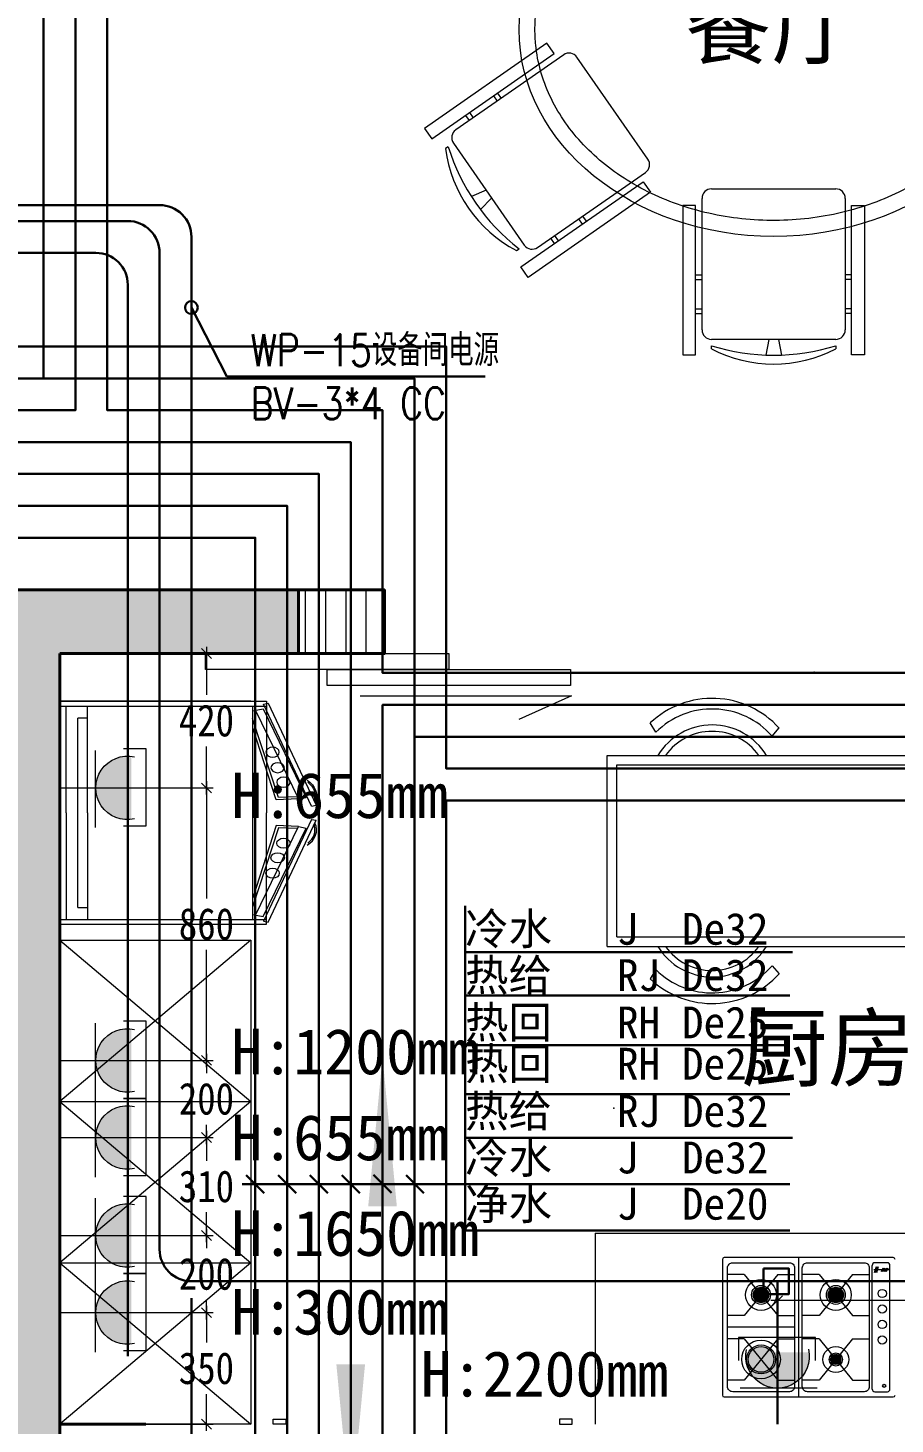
# Model space of a CAD drawing. Header units: millimetres. Extents: x -64529 to 3079702, y -28926 to 77119.
# Drawn here: x -22600 to -19876, y 4232 to 8616 of the extents above; entities that cross this region are included whole.
import ezdxf

# ---------------------------------------------------------------- set-up
doc = ezdxf.new("R2010")
doc.units = ezdxf.units.MM
doc.header["$LTSCALE"] = 10
doc.layers.get('0').update_dxf_attribs({"color": 255})
doc.layers.get('Defpoints').update_dxf_attribs({"color": 255})
for name, color, linetype, lineweight in [('1强弱电插座尺寸', 5, 'Continuous', 0), ('1强电插座布线图', 1, 'Continuous', 30), ('1强电插座布置图', 1, 'Continuous', 30), ('1浅浅', 251, 'Continuous', 20), ('1给水平面布置图', 4, 'Continuous', 13), ('标注', 250, 'Continuous', 0)]:
    doc.layers.add(name, color=color, linetype=linetype, lineweight=lineweight)
doc.styles.add('_THVAC_DIM', font='SIMPLEX', dxfattribs={"width": 0.8, "height": 3.5, "bigfont": 'HZTXT'})
doc.styles.get("Standard").update_dxf_attribs({"font": ''})
doc.styles.add('夏建东', font='', dxfattribs={"width": 0.85})
doc.styles.add('宋体', font='', dxfattribs={"height": 2.5})
doc.styles.get('Standard').set_extended_font_data('SimSun')
doc.styles.get('夏建东').set_extended_font_data('SimSun')
doc.styles.get('宋体').set_extended_font_data('SimSun')
doc.dimstyles.new('g', dxfattribs={"dimtxt": 100, "dimasz": 31, "dimexe": 21, "dimexo": 30, "dimgap": 31, "dimtad": 1, "dimtih": 1, "dimtoh": 1, "dimdec": 0, "dimrnd": 10, "dimdsep": 46, "dimtxsty": '夏建东', "dimblk": 'OBLIQUE', "dimcen": 2.5, "dimdle": 21, "dimclrd": 5, "dimclre": 5, "dimclrt": 5, "dimadec": 0, "dimazin": 0, "dimtfac": 1, "dimtdec": 0, "dimtmove": 2, "dimatfit": 3, "dimldrblk": 'DOT', "dimfxl": 300, "dimlwd": -1, "dimlwe": -1, "dimarcsym": 1})

# ---------------------------------------------------------------- blocks, each defined once
blk = doc.blocks.new('20180505.12473001')
at = {"layer": '标注', "linetype": 'ByBlock'}
h = blk.add_hatch(color=1, dxfattribs=at)
edge = h.paths.add_edge_path()
edge.add_ellipse((212.8, 124.7), major_axis=(0, 99.8), ratio=1, start_angle=-6.9343, end_angle=186.9801, ccw=False)
edge.add_line((224.9, 223.7), (224.9, 25.6))
at = {"layer": '标注', "color": 1}
for p, q in [((112.7, 0, 0), (112.7, 242, 0)), ((0, 124.7, 0), (132.1, 124.7, 0))]:
    blk.add_line(p, q, dxfattribs=at)
at = {"layer": '标注', "color": 1, "elevation": 0}
blk.add_lwpolyline([(200, 5.4), (271.6, 5.4), (271.6, 247.6), (200, 247.6)], dxfattribs=at)
at = {"layer": '标注', "color": 1, "extrusion": (0, 0, -1)}
blk.add_ellipse((212.8, 124.7, 0), major_axis=(0, 99.8), ratio=1, start_param=2.918756, end_param=6.505223, dxfattribs=at)
blk = doc.blocks.new('_Oblique')
at = {"color": 0, "linetype": 'ByBlock', "lineweight": -2}
blk.add_line((-0.5, -0.5), (0.5, 0.5), dxfattribs=at)
blk = doc.blocks.new('*D681')
at = {"layer": '1强弱电插座尺寸', "color": 5, "transparency": 16777216}
for p, q in [((-22039.2, 6672.5), (-22039.2, 6521.5)), ((-22470, 6651.5), (-22018.2, 6651.5)), ((-22039.2, 6208.4), (-22039.2, 6359.5)), ((-22470, 6229.4), (-22018.2, 6229.4))]:
    blk.add_line(p, q, dxfattribs=at)
at = {"layer": 'Defpoints', "color": 0, "lineweight": 30, "transparency": 16777216}
for p in [(-22500, 6651.5), (-22500, 6229.4), (-22039.2, 6229.4)]:
    blk.add_point(p, dxfattribs=at)
at = {"layer": '1强弱电插座尺寸', "color": 5, "transparency": 16777216, "xscale": 31, "yscale": 31, "zscale": 31}
for p, rotation in [((-22039.2, 6651.5), 90), ((-22039.2, 6229.4), 270)]:
    blk.add_blockref('_Oblique', p, dxfattribs=dict(at, rotation=rotation))
at = {"layer": '1强弱电插座尺寸', "color": 5, "transparency": 16777216, "insert": (-22039.2, 6440.5), "char_height": 100, "attachment_point": 5, "style": '夏建东'}
blk.add_mtext('420', dxfattribs=at)
blk = doc.blocks.new('_Dot')
at = {"color": 0, "linetype": 'ByBlock', "lineweight": -2}
blk.add_line((-0.5, 0), (-1, 0), dxfattribs=at)
at = {"color": 0, "linetype": 'ByBlock', "const_width": 0.5}
blk.add_lwpolyline([(-0.25, 0, 1), (0.25, 0, 1)], format="xyb", close=True, dxfattribs=at)
blk = doc.blocks.new('*D703')
at = {"layer": '1强弱电插座尺寸', "color": 5, "transparency": 16777216}
for p, q in [((-19074, 4619.2), (-20266, 4619.2)), ((-20245, 4261.5), (-20245, 4640.2)), ((-19095, 4261.5), (-19095, 4640.2))]:
    blk.add_line(p, q, dxfattribs=at)
at = {"layer": 'Defpoints', "color": 0, "lineweight": 30, "transparency": 16777216}
for p in [(-20245, 4619.2), (-20245, 4231.5), (-19095, 4231.5)]:
    blk.add_point(p, dxfattribs=at)
at = {"layer": '1强弱电插座尺寸', "color": 5, "transparency": 16777216, "xscale": 31, "yscale": 31, "zscale": 31, "rotation": 180}
blk.add_blockref('_Oblique', (-20245, 4619.2), dxfattribs=at)
at = {"layer": '1强弱电插座尺寸', "color": 5, "transparency": 16777216, "xscale": 31, "yscale": 31, "zscale": 31}
blk.add_blockref('_Oblique', (-19095, 4619.2), dxfattribs=at)
at = {"layer": '1强弱电插座尺寸', "color": 5, "transparency": 16777216, "insert": (-19670, 4700.2), "char_height": 100, "attachment_point": 5, "style": '夏建东'}
blk.add_mtext('1150', dxfattribs=at)
blk = doc.blocks.new('*D704')
at = {"layer": '1强弱电插座尺寸', "color": 5, "transparency": 16777216}
for p, q in [((-22470, 6229.4), (-22018.2, 6229.4)), ((-22039.2, 6250.4), (-22039.2, 5882.6)), ((-22039.2, 5352.8), (-22039.2, 5720.6)), ((-22470, 5373.8), (-22018.2, 5373.8))]:
    blk.add_line(p, q, dxfattribs=at)
at = {"layer": 'Defpoints', "color": 0, "lineweight": 30, "transparency": 16777216}
for p in [(-22500, 6229.4), (-22500, 5373.8), (-22039.2, 5373.8)]:
    blk.add_point(p, dxfattribs=at)
at = {"layer": '1强弱电插座尺寸', "color": 5, "transparency": 16777216, "xscale": 31, "yscale": 31, "zscale": 31}
for p, rotation in [((-22039.2, 6229.4), 90), ((-22039.2, 5373.8), 270)]:
    blk.add_blockref('_Oblique', p, dxfattribs=dict(at, rotation=rotation))
at = {"layer": '1强弱电插座尺寸', "color": 5, "transparency": 16777216, "insert": (-22039.2, 5801.6), "char_height": 100, "attachment_point": 5, "style": '夏建东'}
blk.add_mtext('860', dxfattribs=at)
blk = doc.blocks.new('*D705')
at = {"layer": '1强弱电插座尺寸', "color": 5, "transparency": 16777216}
for p, q in [((-22039.2, 5394.8), (-22039.2, 5333.7)), ((-22470, 5373.8), (-22018.2, 5373.8)), ((-22470, 5131.5), (-22018.2, 5131.5)), ((-22039.2, 5110.5), (-22039.2, 5171.7))]:
    blk.add_line(p, q, dxfattribs=at)
at = {"layer": 'Defpoints', "color": 0, "lineweight": 30, "transparency": 16777216}
for p in [(-22500, 5373.8), (-22500, 5131.5), (-22039.2, 5131.5)]:
    blk.add_point(p, dxfattribs=at)
at = {"layer": '1强弱电插座尺寸', "color": 5, "transparency": 16777216, "xscale": 31, "yscale": 31, "zscale": 31}
for p, rotation in [((-22039.2, 5373.8), 90), ((-22039.2, 5131.5), 270)]:
    blk.add_blockref('_Oblique', p, dxfattribs=dict(at, rotation=rotation))
at = {"layer": '1强弱电插座尺寸', "color": 5, "transparency": 16777216, "insert": (-22039.2, 5252.7), "char_height": 100, "attachment_point": 5, "style": '夏建东'}
blk.add_mtext('200', dxfattribs=at)
blk = doc.blocks.new('*D706')
at = {"layer": '1强弱电插座尺寸', "color": 5, "transparency": 16777216}
for p, q in [((-22470, 5131.5), (-22018.2, 5131.5)), ((-22039.2, 5152.5), (-22039.2, 5058.7)), ((-22039.2, 4802.8), (-22039.2, 4896.7)), ((-22470, 4823.8), (-22018.2, 4823.8))]:
    blk.add_line(p, q, dxfattribs=at)
at = {"layer": 'Defpoints', "color": 0, "lineweight": 30, "transparency": 16777216}
for p in [(-22500, 5131.5), (-22500, 4823.8), (-22039.2, 4823.8)]:
    blk.add_point(p, dxfattribs=at)
at = {"layer": '1强弱电插座尺寸', "color": 5, "transparency": 16777216, "xscale": 31, "yscale": 31, "zscale": 31}
for p, rotation in [((-22039.2, 5131.5), 90), ((-22039.2, 4823.8), 270)]:
    blk.add_blockref('_Oblique', p, dxfattribs=dict(at, rotation=rotation))
at = {"layer": '1强弱电插座尺寸', "color": 5, "transparency": 16777216, "insert": (-22039.2, 4977.7), "char_height": 100, "attachment_point": 5, "style": '夏建东'}
blk.add_mtext('310', dxfattribs=at)
blk = doc.blocks.new('*D707')
at = {"layer": '1强弱电插座尺寸', "color": 5, "transparency": 16777216}
for p, q in [((-22470, 4823.8), (-22018.2, 4823.8)), ((-22039.2, 4844.8), (-22039.2, 4783.7)), ((-22039.2, 4560.5), (-22039.2, 4621.7)), ((-22470, 4581.5), (-22018.2, 4581.5))]:
    blk.add_line(p, q, dxfattribs=at)
at = {"layer": 'Defpoints', "color": 0, "lineweight": 30, "transparency": 16777216}
for p in [(-22500, 4823.8), (-22500, 4581.5), (-22039.2, 4581.5)]:
    blk.add_point(p, dxfattribs=at)
at = {"layer": '1强弱电插座尺寸', "color": 5, "transparency": 16777216, "xscale": 31, "yscale": 31, "zscale": 31}
for p, rotation in [((-22039.2, 4823.8), 90), ((-22039.2, 4581.5), 270)]:
    blk.add_blockref('_Oblique', p, dxfattribs=dict(at, rotation=rotation))
at = {"layer": '1强弱电插座尺寸', "color": 5, "transparency": 16777216, "insert": (-22039.2, 4702.7), "char_height": 100, "attachment_point": 5, "style": '夏建东'}
blk.add_mtext('200', dxfattribs=at)
blk = doc.blocks.new('*D708')
at = {"layer": '1强弱电插座尺寸', "color": 5, "transparency": 16777216}
for p, q in [((-22470, 4581.5), (-22018.2, 4581.5)), ((-22039.2, 4602.5), (-22039.2, 4487.5)), ((-22039.2, 4210.5), (-22039.2, 4325.5)), ((-22470, 4231.5), (-22018.2, 4231.5))]:
    blk.add_line(p, q, dxfattribs=at)
at = {"layer": 'Defpoints', "color": 0, "lineweight": 30, "transparency": 16777216}
for p in [(-22500, 4581.5), (-22500, 4231.5), (-22039.2, 4231.5)]:
    blk.add_point(p, dxfattribs=at)
at = {"layer": '1强弱电插座尺寸', "color": 5, "transparency": 16777216, "xscale": 31, "yscale": 31, "zscale": 31}
for p, rotation in [((-22039.2, 4581.5), 90), ((-22039.2, 4231.5), 270)]:
    blk.add_blockref('_Oblique', p, dxfattribs=dict(at, rotation=rotation))
at = {"layer": '1强弱电插座尺寸', "color": 5, "transparency": 16777216, "insert": (-22039.2, 4406.5), "char_height": 100, "attachment_point": 5, "style": '夏建东'}
blk.add_mtext('350', dxfattribs=at)

msp = doc.modelspace()

# ---------------------------------------------------------------- hatches: boundary and pattern name
at = {"layer": '1浅浅'}
h = msp.add_hatch(color=251, dxfattribs=at)
h.dxf.hatch_style = 1
h.paths.add_polyline_path([(-21750, 6651.5), (-21750, 6851.5), (-22700, 6851.5), (-22700, 6651.5)])
h.paths.add_polyline_path([(-22222.8, 6953.8), (-22222.8, 7225.2), (-22484.5, 7225.2), (-22484.5, 6953.8)], flags=9)
at = {"layer": '1浅浅', "lineweight": 0}
h = msp.add_hatch(dxfattribs=at)
h.set_pattern_fill('ANSI31', color=251, scale=20, angle=45, style=0)
h.set_pattern_definition([(90, (-278458.03, 34777.494), (-63.5, 0), [])])
h.paths.add_polyline_path([(-21750, 6651.5), (-21480, 6651.5), (-21480, 6851.5), (-21750, 6851.5)])
at = {"layer": '1浅浅'}
h = msp.add_hatch(color=251, dxfattribs=at)
h.dxf.hatch_style = 1
h.paths.add_polyline_path([(-22500, 6651.5), (-22700, 6651.5), (-22700, 4111.5), (-22500, 4111.5)])
h.paths.add_polyline_path([(-19040, 2631.5), (-19040, 2701.5), (-19290, 2701.5), (-19290, 2561.5), (-22500, 2561.5), (-22500, 4111.5), (-23500, 4111.5), (-23500, 3861.5), (-22750, 3861.5), (-22750, 2311.5), (-19040, 2311.5)])
h.paths.add_polyline_path([(-17510, 2631.5), (-17760, 2631.5), (-19040, 2631.5), (-19040, 2381.5), (-17510, 2381.5)])
h.paths.add_polyline_path([(-17510, 4631.5), (-17760, 4631.5), (-17760, 4231.5), (-19290, 4231.5), (-19290, 4081.5), (-19290, 3911.5), (-19040, 3911.5), (-19040, 3981.5), (-17510, 3981.5)])
at = {"layer": '1浅浅', "ltscale": 0.05}
h = msp.add_hatch(color=251, dxfattribs=at)
edge = h.paths.add_edge_path()
edge.add_arc((-20296.8, 4637.2), 24.3, 0, 360)
h = msp.add_hatch(color=251, dxfattribs=at)
edge = h.paths.add_edge_path()
edge.add_arc((-20061.9, 4637.2), 24.3, 0, 360)
h = msp.add_hatch(color=251, dxfattribs=at)
edge = h.paths.add_edge_path()
edge.add_arc((-20296.8, 4434.7), 40.5, 0, 360)
h = msp.add_hatch(color=251, dxfattribs=at)
edge = h.paths.add_edge_path()
edge.add_arc((-20061.9, 4434.4), 16.2, 0, 360)

# ---------------------------------------------------------------- linework, layer by layer
at = {"layer": '1强电插座布线图', "color": 2, "linetype": 'Continuous', "lineweight": 30}
for points in [[(-27048, 12511.5), (-27048, 12187.7, 0.414214), (-26948, 12087.7), (-25833.8, 12087.7, -0.414214), (-25733.8, 11987.7), (-25733.8, 8009.9, 0.414214), (-25633.8, 7909.9), (-22386.3, 7909.9, -0.414214), (-22286.3, 7809.9), (-22286.3, 4444.5)], [(-26948, 12511.5), (-26948, 12287.7, 0.414214), (-26848, 12187.7), (-25733.8, 12187.7, -0.414214), (-25633.8, 12087.7), (-25633.8, 8109.9, 0.414214), (-25533.8, 8009.9), (-22286.3, 8009.9, -0.414214), (-22186.3, 7909.9), (-22186.3, 4779.9, 0.414214), (-22086.3, 4679.9), (-18012.3, 4679.9, 0.414214), (-17912.3, 4779.9), (-17912.3, 5658.3)], [(-26898, 12511.5), (-26898, 12287.7, 0.414214), (-26848, 12237.7), (-25733.8, 12237.7, -0.414214), (-25583.8, 12087.7), (-25583.8, 8109.9, 0.414214), (-25533.8, 8059.9), (-22186.3, 8059.9, -0.414214), (-22086.3, 7959.9), (-22086.3, 4738.2)], [(-22086.3, 4627.5), (-22086.3, 2894, 0.414214), (-21986.3, 2794), (-19536.8, 2794, 0.414214), (-19436.8, 2894), (-19436.8, 3908.9, 0.414214), (-19536.8, 4008.9), (-19659, 4008.9)]]:
    msp.add_lwpolyline(points, format="xyb", dxfattribs=at)
at = {"layer": '1强电插座布线图', "linetype": 'Continuous', "lineweight": 30}
msp.add_lwpolyline([(-22086.3, 7738.2), (-21974.7, 7522.1), (-21163.6, 7522.1)], dxfattribs=at)
at = {"layer": '1强电插座布线图', "color": 2, "linetype": 'Continuous', "lineweight": 30}
msp.add_lwpolyline([(-20289.2, 4719.9), (-20209.2, 4719.9), (-20209.2, 4639.9), (-20289.2, 4639.9)], close=True, dxfattribs=at)
msp.add_lwpolyline([(-20245, 4231.5), (-20245, 4679.9)], dxfattribs=at)
at = {"layer": '1强电插座布线图', "linetype": 'Continuous', "lineweight": 30}
msp.add_circle((-22086.3, 7738.2), 20, dxfattribs=at)
at = {"layer": '1浅浅', "color": 251, "ltscale": 0.05}
for p, q in [((-20969.4, 8568.4), (-21354.2, 8300.9)), ((-20946.6, 8535.5), (-20969.4, 8568.4)), ((-21331.4, 8268), (-20946.6, 8535.5)), ((-20916.8, 8531.9), (-21255.7, 8296.3)), ((-20652.4, 8204.2), (-20875, 8524.4)), ((-21137.5, 8402.9), (-21126, 8386.4)), ((-21125.2, 8411.4), (-21113.7, 8395)), ((-21225.4, 8341.7), (-21214, 8325.3)), ((-21213.1, 8350.3), (-21201.6, 8333.9)), ((-21354.2, 8300.9), (-21331.4, 8268)), ((-21263.2, 8254.5), (-21040.6, 7934.3)), ((-21279.6, 8243.1), (-21287.8, 8237.4)), ((-20998.8, 7926.8), (-20659.9, 8162.4)), ((-21051.6, 7865.7), (-20666.9, 8133.2)), ((-20666.9, 8133.2), (-20644.1, 8100.4)), ((-21160.5, 8106.7), (-21206.8, 8086.7)), ((-21143.3, 8082.1), (-21178.3, 8045.6)), ((-20644.1, 8100.4), (-21028.8, 7832.9)), ((-20482.2, 7668.2), (-20482.2, 8081)), ((-20482.2, 7668.2), (-20482.2, 8081)), ((-20452.2, 8111), (-20062.2, 8111)), ((-20452.2, 8111), (-20062.2, 8111)), ((-20032.2, 8081), (-20032.2, 7668.2)), ((-20032.2, 8081), (-20032.2, 7668.2)), ((-20845.4, 8009.1), (-20856.8, 8025.5)), ((-20542.2, 8058.6), (-20542.2, 7590)), ((-20502.2, 8058.6), (-20542.2, 8058.6)), ((-20542.2, 8058.6), (-20542.2, 7590)), ((-20502.2, 8058.6), (-20542.2, 8058.6)), ((-20502.2, 7590), (-20502.2, 8058.6)), ((-20502.2, 7590), (-20502.2, 8058.6)), ((-20012.2, 7590), (-20012.2, 8058.6)), ((-20012.2, 8058.6), (-19972.2, 8058.6)), ((-20012.2, 7590), (-20012.2, 8058.6)), ((-20012.2, 8058.6), (-19972.2, 8058.6)), ((-19972.2, 8058.6), (-19972.2, 7590)), ((-19972.2, 8058.6), (-19972.2, 7590)), ((-20857.7, 8000.5), (-20869.2, 8017)), ((-20945.6, 7939.4), (-20957.1, 7955.8)), ((-20933.3, 7948), (-20944.8, 7964.4)), ((-21065.2, 7917.2), (-21057, 7922.9)), ((-21028.8, 7832.9), (-21051.6, 7865.7)), ((-20502.2, 7841.2), (-20482.2, 7841.2)), ((-20502.2, 7841.2), (-20482.2, 7841.2)), ((-20502.2, 7826.2), (-20482.2, 7826.2)), ((-20502.2, 7826.2), (-20482.2, 7826.2)), ((-20012.2, 7841.2), (-20032.2, 7841.2)), ((-20012.2, 7841.2), (-20032.2, 7841.2)), ((-20012.2, 7826.2), (-20032.2, 7826.2)), ((-20012.2, 7826.2), (-20032.2, 7826.2)), ((-20502.2, 7734.1), (-20482.2, 7734.1)), ((-20502.2, 7734.1), (-20482.2, 7734.1)), ((-20502.2, 7719.1), (-20482.2, 7719.1)), ((-20502.2, 7719.1), (-20482.2, 7719.1)), ((-20012.2, 7734.1), (-20032.2, 7734.1)), ((-20012.2, 7734.1), (-20032.2, 7734.1)), ((-20012.2, 7719.1), (-20032.2, 7719.1)), ((-20012.2, 7719.1), (-20032.2, 7719.1)), ((-20062.2, 7638.2), (-20452.2, 7638.2)), ((-20272.2, 7638.2), (-20282.2, 7588.7)), ((-20272.2, 7638.2), (-20282.2, 7588.7)), ((-20242.2, 7638.2), (-20232.2, 7588.7)), ((-20242.2, 7638.2), (-20232.2, 7588.7)), ((-20542.2, 7590), (-20502.2, 7590)), ((-20542.2, 7590), (-20502.2, 7590)), ((-20452.2, 7608.2), (-20452.2, 7618.2)), ((-20452.2, 7608.2), (-20452.2, 7618.2)), ((-20062.2, 7618.2), (-20062.2, 7608.2)), ((-20062.2, 7618.2), (-20062.2, 7608.2)), ((-19972.2, 7590), (-20012.2, 7590)), ((-19972.2, 7590), (-20012.2, 7590)), ((-22500, 6501.5), (-21850, 6501.5)), ((-21900, 6501.5), (-22500, 6501.5)), ((-21859.5, 6492.5), (-21845, 6495.4)), ((-21709.4, 6172.3), (-21859.5, 6492.5)), ((-21850, 6501.5), (-21850, 6151.5)), ((-21845, 6495.4), (-21694.9, 6175.2)), ((-22500, 6486.5), (-21850, 6486.5)), ((-22480, 6151.5), (-22480, 6486.5)), ((-22413.3, 6448.7), (-22443.6, 6448.7)), ((-22443.6, 5854.4), (-22443.6, 6448.7)), ((-22413.3, 6151.5), (-22413.3, 6486.5)), ((-21894.4, 6486.5), (-21894.4, 5816.5)), ((-21894.4, 6471.1), (-21860.6, 6477.9)), ((-21812.3, 6199.2), (-21894.4, 6447.8)), ((-21884.7, 6473.1), (-21749.6, 6194.8)), ((-21860.6, 6477.9), (-21725.5, 6199.7)), ((-21820.1, 6192), (-21893.4, 6418.4)), ((-20626.9, 6404.3), (-20644.6, 6433.7)), ((-20262.3, 6392.4), (-20240, 6417.7)), ((-20780, 5731.5), (-20780, 6331.5)), ((-20780, 6331.5), (-19480, 6331.5)), ((-20750, 5761.5), (-20750, 6301.5)), ((-20750, 6301.5), (-19510, 6301.5)), ((-21749.6, 6194.8), (-21820.1, 6192)), ((-21752, 6201.5), (-21812.3, 6199.2)), ((-21749.6, 6194.8), (-21725.5, 6199.7)), ((-21698.2, 6184.4), (-21700.6, 6191.2)), ((-22480, 6151.5), (-22480, 5816.5)), ((-22413.3, 6151.5), (-22413.3, 5816.5)), ((-21850, 5801.5), (-21850, 6151.5)), ((-21709.4, 6172.3), (-21694.9, 6175.2)), ((-21812.3, 6103.9), (-21894.4, 5855.3)), ((-21820.1, 6111.1), (-21893.4, 5884.7)), ((-21884.7, 5830), (-21749.6, 6108.3)), ((-21860.6, 5825.2), (-21725.5, 6103.4)), ((-21709.4, 6130.8), (-21859.5, 5810.6)), ((-21845, 5807.7), (-21694.9, 6127.9)), ((-21749.6, 6108.3), (-21820.1, 6111.1)), ((-21752, 6101.6), (-21812.3, 6103.9)), ((-21749.6, 6108.3), (-21725.5, 6103.4)), ((-21709.4, 6130.8), (-21694.9, 6127.9)), ((-21698.2, 6118.7), (-21700.6, 6111.9)), ((-22443.6, 5854.4), (-22413.3, 5854.4)), ((-21894.4, 5832), (-21860.6, 5825.2)), ((-22500, 5816.5), (-21850, 5816.5)), ((-22500, 5801.5), (-21850, 5801.5)), ((-21859.5, 5810.6), (-21845, 5807.7)), ((-20750, 5761.5), (-19510, 5761.5)), ((-20780, 5731.5), (-19480, 5731.5)), ((-20626.9, 5658.8), (-20644.6, 5629.4)), ((-20262.3, 5670.7), (-20240, 5645.4)), ((-22500, 5244.9), (-21900, 5244.9)), ((-20818.3, 4831.5), (-18360, 4831.5)), ((-20818.3, 4831.5), (-20818.3, 4231.5)), ((-22500, 4738.2), (-21900, 4738.2)), ((-20418.3, 4748.7), (-20418.3, 4322.6)), ((-19881.3, 4754.3), (-20412.7, 4754.3)), ((-20179.4, 4754.3), (-20179.4, 4316.9)), ((-19899.9, 4738.1), (-19939.4, 4738.1)), ((-20349.5, 4701.7), (-20402.1, 4701.7)), ((-20244.2, 4701.7), (-20349.5, 4572.1)), ((-20349.5, 4701.7), (-20244.2, 4572.1)), ((-20244.2, 4701.7), (-20191.5, 4701.7)), ((-20114.6, 4701.7), (-20167.2, 4701.7)), ((-20114.6, 4701.7), (-20009.3, 4572.1)), ((-20009.3, 4701.7), (-20114.6, 4572.1)), ((-20009.3, 4701.7), (-19956.6, 4701.7)), ((-19947.5, 4341.2), (-19947.5, 4730)), ((-19942.1, 4717), (-19895.5, 4717)), ((-19940, 4707.5), (-19934.2, 4726.3)), ((-19937, 4707.5), (-19931.3, 4726.3)), ((-19933.2, 4707.5), (-19927.5, 4726.3)), ((-19918.4, 4710.8), (-19913.5, 4721.9)), ((-19915.2, 4710.8), (-19910.2, 4721.9)), ((-19911.2, 4710.8), (-19906.3, 4721.9)), ((-19907, 4710.8), (-19902.1, 4721.9)), ((-19902.4, 4710.8), (-19897.5, 4721.9)), ((-19891.8, 4341.2), (-19891.8, 4730)), ((-20349.5, 4572.1), (-20402.1, 4572.1)), ((-20244.2, 4572.1), (-20191.5, 4572.1)), ((-20114.6, 4572.1), (-20167.2, 4572.1)), ((-20009.3, 4572.1), (-19956.6, 4572.1)), ((-20191.5, 4535.6), (-20402.1, 4535.6)), ((-20349.5, 4499.2), (-20402.1, 4499.2)), ((-20349.5, 4499.2), (-20244.2, 4369.6)), ((-20244.2, 4499.2), (-20349.5, 4369.6)), ((-20244.2, 4499.2), (-20191.5, 4499.2)), ((-20114.6, 4499.2), (-20167.2, 4499.2)), ((-20009.3, 4499.2), (-20114.6, 4369.6)), ((-20114.6, 4499.2), (-20009.3, 4369.6)), ((-20009.3, 4499.2), (-19956.6, 4499.2)), ((-20349.5, 4369.6), (-20402.1, 4369.6)), ((-20244.2, 4369.6), (-20191.5, 4369.6)), ((-20114.6, 4369.6), (-20167.2, 4369.6)), ((-20009.3, 4369.6), (-19956.6, 4369.6)), ((-20412.7, 4316.9), (-19881.3, 4316.9)), ((-19939.4, 4333.1), (-19899.9, 4333.1))]:
    msp.add_line(p, q, dxfattribs=at)
at = {"layer": '1浅浅', "color": 251, "lineweight": 40}
for p, q in [((-22754, 6851.5), (-21750, 6851.5)), ((-21750, 6651.5), (-21750, 6851.5)), ((-22500, 6651.5), (-21750, 6651.5)), ((-22500, 6651.5), (-22500, 4231.5)), ((-22500, 6651.5), (-21750, 6651.5)), ((-22500, 4231.5), (-22500, 2561.5)), ((-22500, 4231.5), (-22230, 4231.5))]:
    msp.add_line(p, q, dxfattribs=at)
at = {"layer": '1浅浅', "color": 251, "lineweight": 20}
msp.add_line((-22500, 6501.5), (-22500, 5801.5), dxfattribs=at)
at = {"layer": '1浅浅', "color": 251, "lineweight": 40}
msp.add_lwpolyline([(-21750, 6651.5), (-21480, 6651.5), (-21480, 6851.5), (-21750, 6851.5)], close=True, dxfattribs=at)
at = {"layer": '1浅浅', "color": 251, "lineweight": 15}
for points in [[(-21277.5, 6601.5), (-22042.5, 6601.5), (-22042.5, 6651.5), (-21277.5, 6651.5)], [(-20895, 6551.5), (-21660, 6551.5), (-21660, 6601.5), (-20895, 6601.5)]]:
    msp.add_lwpolyline(points, close=True, dxfattribs=at)
at = {"layer": '1浅浅', "color": 251, "ltscale": 0.5}
msp.add_lwpolyline([(-21556.5, 6518.7), (-20892.1, 6518.7), (-21057.5, 6444.1)], dxfattribs=at)
at = {"layer": '1浅浅', "color": 251, "ltscale": 0.05}
msp.add_lwpolyline([(-22500, 5751.5), (-21900, 5751.5), (-21900, 4231.5), (-22500, 4231.5)], close=True, dxfattribs=at)
for points in [[(-22500, 5751.5), (-21900, 5244.9), (-22500, 4738.2), (-21900, 4231.5)], [(-21900, 5751.5), (-22500, 5244.9), (-21900, 4738.2), (-22500, 4231.5)]]:
    msp.add_lwpolyline(points, dxfattribs=at)
for points in [[(-20402.1, 4721.9, -0.414214), (-20385.9, 4738.1), (-20207.7, 4738.1, -0.414214), (-20191.5, 4721.9), (-20191.5, 4349.3, -0.414214), (-20207.7, 4333.1), (-20385.9, 4333.1, -0.414214), (-20402.1, 4349.3)], [(-20167.2, 4721.9, -0.414214), (-20151, 4738.1), (-19972.8, 4738.1, -0.414214), (-19956.6, 4721.9), (-19956.6, 4349.3, -0.414214), (-19972.8, 4333.1), (-20151, 4333.1, -0.414214), (-20167.2, 4349.3)]]:
    msp.add_lwpolyline(points, format="xyb", close=True, dxfattribs=at)
at = {"layer": '1浅浅', "color": 251}
for points in [[(-21790, 4246.5), (-21790, 4231.5), (-21830, 4231.5), (-21830, 4246.5)], [(-20930, 4246.5), (-20930, 4231.5), (-20890, 4231.5), (-20890, 4246.5)]]:
    msp.add_lwpolyline(points, close=True, dxfattribs=at)
at = {"layer": '1浅浅', "color": 251, "ltscale": 0.05}
for centre, radius in [((-20296.8, 4637.2), 48.6), ((-20296.8, 4637.2), 29.7), ((-20296.8, 4637.2), 24.3), ((-20061.9, 4637.2), 48.6), ((-20061.9, 4637.2), 29.7), ((-20061.9, 4637.2), 24.3), ((-19916.1, 4641.6), 13), ((-19916.1, 4593), 13), ((-19916.1, 4544.4), 13), ((-20296.8, 4434.7), 60.8), ((-20296.8, 4434.7), 45.4), ((-20296.8, 4434.7), 40.5), ((-20061.9, 4434.4), 40.5), ((-19916.1, 4495.8), 13), ((-20061.9, 4434.4), 20.8), ((-20061.9, 4434.4), 16.2), ((-19909.9, 4351.8), 4.91)]:
    msp.add_circle(centre, radius, dxfattribs=at)
for centre, radius, start, end in [((-20899.7, 8507.3), 30, 34.8101, 124.8101), ((-21238.6, 8271.6), 30, 124.8101, 214.8101), ((-20868.7, 8291.3), 422.6, 187.3307, 242.2895), ((-20660.3, 8436.2), 648.7, 197.3178, 232.3024), ((-20677, 8187.1), 30, 304.8101, 34.8101), ((-20452.2, 8081), 30, 90, 180), ((-20452.2, 8081), 30, 90, 180), ((-20062.2, 8081), 30, 0, 90), ((-20062.2, 8081), 30, 0, 90), ((-21015.9, 7951.4), 30, 214.8101, 304.8101), ((-20452.2, 7668.2), 30, 180, 270), ((-20452.2, 7668.2), 30, 180, 270), ((-20062.2, 7668.2), 30, 270, 0), ((-20062.2, 7668.2), 30, 270, 0), ((-20257.2, 8237), 648.7, 252.5077, 287.4923), ((-20257.2, 8237), 648.7, 252.5077, 287.4923), ((-20257.2, 7983.2), 422.6, 242.5206, 297.4794), ((-20257.2, 7983.2), 422.6, 242.5206, 297.4794), ((-20450.2, 6227.1), 283.7, 42.1923, 133.2701), ((-20450.2, 6227.1), 250.2, 41.3246, 134.9371), ((-20450.2, 6227.1), 200, 31.4668, 148.5332), ((-20450.2, 6227.1), 180, 35.4508, 144.5492), ((-20450.2, 5836), 200, 211.4668, 328.5332), ((-20450.2, 5836), 180, 215.4508, 324.5492), ((-20450.2, 5836), 250.2, 225.0629, 318.6754), ((-20450.2, 5836), 283.7, 226.7299, 317.8077), ((-20412.7, 4748.7), 5.67, 90, 180), ((-19939.4, 4730), 8.1, 90, 180), ((-19899.9, 4730), 8.1, 0, 90), ((-19881.3, 4748.7), 5.67, 0, 90), ((-19939.4, 4341.2), 8.1, 180, 270), ((-19899.9, 4341.2), 8.1, 270, 0), ((-20412.7, 4322.6), 5.67, 180, 270), ((-19881.3, 4322.6), 5.67, 270, 0)]:
    msp.add_arc(centre, radius, start, end, dxfattribs=at)
for centre, major_axis, ratio in [((-20257, 8611.5), (-800, 0), 0.8125), ((-21797.2, 6055.8), (-21, 0), 0.75), ((-21815.4, 6010.1), (-21, 0), 0.75), ((-21831.2, 5961.5), (-21, 0), 0.75)]:
    msp.add_ellipse(centre, major_axis=major_axis, ratio=ratio, dxfattribs=at)
at = {"layer": '1浅浅', "color": 251, "ltscale": 0.05, "extrusion": (0, 0, -1)}
for centre, major_axis, start_param, end_param in [((-21831.2, 6341.6), (21, 0), 3.141593, 9.424778), ((-21815.4, 6293), (21, 0), 3.141593, 9.424778), ((-21797.2, 6247.3), (21, 0), 3.141593, 9.424778), ((-21776.6, 6205.9), (-83.4, 0), 2.266757, 3.492829), ((-21776.6, 6205.9), (-78.4, 0), 2.364299, 3.395287)]:
    msp.add_ellipse(centre, major_axis=major_axis, ratio=0.75, start_param=start_param, end_param=end_param, dxfattribs=at)
at = {"layer": '1浅浅', "color": 251, "ltscale": 0.05}
for major_axis, start_param, end_param in [((83.4, 0), -0.874835, 0.351237), ((78.4, 0), -0.777293, 0.253694)]:
    msp.add_ellipse((-21776.6, 6097.2), major_axis=major_axis, ratio=0.75, start_param=start_param, end_param=end_param, dxfattribs=at)
msp.add_open_spline([(-21007, 8611.5), (-21007, 8595.2), (-21006.2, 8578.8), (-21001.7, 8535.3), (-20996.6, 8508.3), (-20981.7, 8454.9), (-20972, 8428.6), (-20948, 8377.1), (-20933.8, 8352), (-20901.1, 8303.3), (-20882.6, 8279.9), (-20841.6, 8235.1), (-20819.2, 8213.8), (-20770.6, 8173.8), (-20744.6, 8155.1), (-20689.4, 8120.8), (-20660.2, 8105.1), (-20599.4, 8077.2), (-20567.8, 8064.9), (-20502.6, 8044), (-20469, 8035.4), (-20400.7, 8022), (-20366, 8017.3), (-20296, 8011.7), (-20260.7, 8010.9), (-20190.4, 8013.3), (-20155.4, 8016.4), (-20086.2, 8026.7), (-20052.1, 8033.8), (-19985.5, 8051.7), (-19953, 8062.5), (-19890.3, 8087.6), (-19860, 8102), (-19802.4, 8133.8), (-19775.1, 8151.3), (-19723.7, 8189.1), (-19699.7, 8209.4), (-19655.6, 8252.4), (-19635.5, 8275), (-19599.4, 8322.2), (-19583.4, 8346.7), (-19555.8, 8397.2), (-19544.3, 8423.1), (-19525.7, 8475.8), (-19518.7, 8502.6), (-19509.4, 8556.7), (-19507, 8584), (-19507, 8638.5), (-19509.3, 8665.7), (-19518.6, 8719.8), (-19525.5, 8746.7), (-19544, 8799.4), (-19555.5, 8825.3), (-19583, 8875.8), (-19599, 8900.3), (-19635, 8947.5), (-19655.1, 8970.2), (-19699.2, 9013.2), (-19723.1, 9033.5), (-19774.4, 9071.4), (-19801.8, 9088.9), (-19859.3, 9120.8), (-19889.5, 9135.1), (-19952.2, 9160.3), (-19984.7, 9171.2), (-20051.3, 9189.2), (-20085.4, 9196.3), (-20154.5, 9206.6), (-20189.6, 9209.8), (-20259.9, 9212.2), (-20295.1, 9211.4), (-20365.1, 9205.9), (-20399.9, 9201.2), (-20468.2, 9187.9), (-20501.8, 9179.3), (-20567, 9158.5), (-20598.7, 9146.2), (-20659.5, 9118.4), (-20688.7, 9102.7), (-20743.9, 9068.4), (-20770, 9049.8), (-20818.6, 9009.8), (-20841.1, 8988.5), (-20882.1, 8943.8), (-20900.7, 8920.3), (-20933.5, 8871.7), (-20947.7, 8846.6), (-20971.7, 8795.1), (-20981.5, 8768.8), (-20996.4, 8715.4), (-21001.6, 8688.4), (-21006.1, 8644.7), (-21007, 8628.1), (-21007, 8611.5)], degree=3, knots=[0, 0, 0, 0, 0.083384, 0.083384, 0.222368, 0.222368, 0.361352, 0.361352, 0.500337, 0.500337, 0.639321, 0.639321, 0.778305, 0.778305, 0.917289, 0.917289, 1.056274, 1.056274, 1.195258, 1.195258, 1.334242, 1.334242, 1.473226, 1.473226, 1.612211, 1.612211, 1.751195, 1.751195, 1.890179, 1.890179, 2.029163, 2.029163, 2.168148, 2.168148, 2.307132, 2.307132, 2.446116, 2.446116, 2.5851, 2.5851, 2.724085, 2.724085, 2.863069, 2.863069, 3.002053, 3.002053, 3.141037, 3.141037, 3.280022, 3.280022, 3.419006, 3.419006, 3.55799, 3.55799, 3.696975, 3.696975, 3.835959, 3.835959, 3.974943, 3.974943, 4.113927, 4.113927, 4.252912, 4.252912, 4.391896, 4.391896, 4.53088, 4.53088, 4.669864, 4.669864, 4.808849, 4.808849, 4.947833, 4.947833, 5.086817, 5.086817, 5.225801, 5.225801, 5.364786, 5.364786, 5.50377, 5.50377, 5.642754, 5.642754, 5.781738, 5.781738, 5.920723, 5.920723, 6.059707, 6.059707, 6.198691, 6.198691, 6.283185, 6.283185, 6.283185, 6.283185], dxfattribs=at)
at = {"layer": '1浅浅', "color": 251, "lineweight": 0}
for p in [(-20895, 6593.3), (-20130, 6593.3)]:
    msp.add_point(p, dxfattribs=at)
at = {"layer": '1浅浅', "color": 251, "lineweight": 0, "ltscale": 100}
msp.add_point((-20759.7, 5223.6), dxfattribs=at)
at = {"layer": '1给水平面布置图', "linetype": 'Continuous', "lineweight": 30}
for p, q in [((-21914.1, 5013.4), (-21857.7, 4957)), ((-21814.1, 5013.4), (-21757.7, 4957)), ((-21714.1, 5013.4), (-21657.7, 4957)), ((-21614.1, 5013.4, 0), (-21557.7, 4957, 0)), ((-21514.1, 5014.6), (-21457.7, 4958.2)), ((-21412.1, 5013.4, 0), (-21355.7, 4957, 0))]:
    msp.add_line(p, q, dxfattribs=at)
for points in [[(-22550.7, 7515.4), (-22550.7, 15486.1), (-27653.4, 15486.1), (-27653.4, 17110.2), (-27473.6, 17110.2), (-27473.6, 17315.1)], [(-17760, 6290.4), (-21285.9, 6290.4), (-21285.9, 7615.4), (-28705.7, 7615.4), (-28705.7, 4788.3), (-28029.7, 4788.3)], [(-19568.4, 2598.5), (-19568.4, 3439.5), (-21385.9, 3439.5), (-21385.9, 7515.4), (-28605.7, 7515.4), (-28605.7, 3308.6)], [(-23102, 6851.5), (-23102, 7015.4), (-21885.9, 7015.4), (-21885.9, 2939.5), (-20068.4, 2939.5), (-20068.4, 2598.5)], [(-17760, 6390.4), (-21385.9, 6390.4)], [(-19468.4, 2598.5), (-19468.4, 3539.5), (-21285.9, 3539.5), (-21285.9, 6190.4), (-17760, 6190.4)]]:
    msp.add_lwpolyline(points, dxfattribs=at)
at = {"layer": '1给水平面布置图', "color": 1, "linetype": 'Continuous', "lineweight": 30}
for points in [[(-19668.4, 2598.5), (-19668.4, 3339.5), (-21485.9, 3339.5), (-21485.9, 6490.4), (-17968.2, 6490.4), (-17968.2, 6590.4), (-21485.9, 6590.4), (-21485.9, 7415.4), (-22350.7, 7415.4), (-22350.7, 15686.1), (-27453.4, 15686.1), (-27453.4, 17010.2), (-27553.4, 17010.2), (-27553.4, 15586.1), (-22450.7, 15586.1), (-22450.7, 7415.4), (-28505.7, 7415.4), (-28505.7, 3208.6), (-29825.7, 3208.6), (-29825.7, 3108.6), (-28405.7, 3108.6), (-28405.7, 7315.4)], [(-28405.7, 7315.4), (-21585.9, 7315.4), (-21585.9, 3239.5), (-19768.4, 3239.5), (-19768.4, 2598.5)], [(-23302, 6851.5), (-23302, 7215.4), (-21685.9, 7215.4), (-21685.9, 3139.5), (-19868.4, 3139.5), (-19868.4, 2598.5)], [(-23202, 6851.5), (-23202, 7115.4), (-21785.9, 7115.4), (-21785.9, 3039.5), (-19968.4, 3039.5), (-19968.4, 2598.5)]]:
    msp.add_lwpolyline(points, dxfattribs=at)
at = {"layer": '1给水平面布置图', "linetype": 'Continuous', "lineweight": 30, "elevation": 0}
msp.add_lwpolyline([(-21226.5, 4839.9), (-21226.5, 5858.9)], dxfattribs=at)
at = {"layer": '1给水平面布置图', "color": 4, "lineweight": 30, "elevation": 0}
for points in [[(-21226.5, 5713.7), (-20197.9, 5713.7)], [(-21226.5, 5577.3), (-20206.4, 5577.3)], [(-21226.5, 5422), (-20206.4, 5422)], [(-21226.5, 5267.5), (-20206.4, 5267.5)], [(-21226.5, 5131), (-20197.9, 5131)], [(-21926.6, 4985.2), (-21226.5, 4985.2)], [(-21226.5, 4985.2), (-20206.4, 4985.2)], [(-21226.5, 4839.9), (-20206.4, 4839.9)]]:
    msp.add_lwpolyline(points, dxfattribs=at)
at = {"layer": '1给水平面布置图', "linetype": 'Continuous', "lineweight": 30}
for points in [[(-21485.9, 4915, 90, 0, 0), (-21485.9, 5384.2, 0, 0, 0)], [(-21585.9, 4418.7, 90, 0, 0), (-21585.9, 3949.5, 0, 0, 0)]]:
    msp.add_lwpolyline(points, format="xyseb", dxfattribs=at)

# ---------------------------------------------------------------- block references
at = {"layer": '1强电插座布置图', "color": 255}
for p in [(-22500, 6104.7, 0), (-22500, 5249.1, 0), (-22500, 5006.9, 0), (-22500, 4699.1, 0), (-22500, 4456.9, 0)]:
    msp.add_blockref('20180505.12473001', p, dxfattribs=at)
at = {"layer": '1强电插座布置图', "color": 255, "rotation": 90}
msp.add_blockref('20180505.12473001', (-20120.3, 4231.5, 0), dxfattribs=at)

# ---------------------------------------------------------------- texts
at = {"layer": '1强弱电插座尺寸', "color": 5, "char_height": 142.88, "width": 2002.012, "attachment_point": 1}
for s, insert in [('H:655mm', (-21960.8, 6277.5, 0)), ('H:1200mm', (-21960.8, 5472.9, 0)), ('H:655mm', (-21960.8, 5203, 0)), ('H:1650mm', (-21960.8, 4902.7, 0)), ('H:300mm', (-21960.8, 4655.7, 0)), ('H:2200mm', (-21365.8, 4461, 0))]:
    msp.add_mtext(s, dxfattribs=dict(at, insert=insert))
at = {"layer": '1强电插座布线图', "linetype": 'Continuous', "lineweight": 30, "insert": (-21900.2, 7654.1), "char_height": 100, "width": 1087.404, "attachment_point": 1, "style": '_THVAC_DIM'}
msp.add_mtext('WP-15设备间电源 BV-3*4 CC', dxfattribs=at)
at = {"layer": '1浅浅', "color": 251, "lineweight": 5, "style": '宋体'}
for s, p in [('餐厅', (-20537.5, 8523.6)), ('厨房', (-20359.5, 5312.9))]:
    msp.add_text(s, height=200, dxfattribs=at).set_placement(p)
at = {"layer": '1给水平面布置图', "color": 4, "lineweight": 30, "char_height": 100}
for s, insert, attachment_point in [('{\\C256;冷水 }  J  De32', (-21226.5, 5726, 0), 7), ('{\\C1;热给   RJ De32}', (-21226.5, 5580.1, 0), 7), ('{\\C1;热回   RH De25}', (-21226.5, 5431.5, 0), 7), ('{\\C1;热回   RH De25}', (-21226.5, 5413.3, 0), 1), ('{\\C1;热给   RJ De32}', (-21226.5, 5264.6, 0), 1), ('{\\C256;冷水 }  J  De32', (-21226.5, 5118.8, 0), 1), ('{\\C256;净水 }  J  De20', (-21226.5, 4973.5, 0), 1)]:
    msp.add_mtext(s, dxfattribs=dict(at, insert=insert, attachment_point=attachment_point))

# ---------------------------------------------------------------- dimensions: what is measured, and where the dimension line sits
at = {"layer": '1强弱电插座尺寸', "color": 5}
for base, p1, p2, picture, middle in [((-22039.2, 6229.4), (-22500, 6651.5), (-22500, 6229.4), '*D681', (-22039.2, 6440.5)), ((-22039.2, 5373.8), (-22500, 6229.4), (-22500, 5373.8), '*D704', (-22039.2, 5801.6)), ((-22039.2, 4823.8), (-22500, 5131.5), (-22500, 4823.8), '*D706', (-22039.2, 4977.7)), ((-22039.2, 4231.5), (-22500, 4581.5), (-22500, 4231.5), '*D708', (-22039.2, 4406.5))]:
    dim = msp.add_linear_dim(base=base, p1=p1, p2=p2, angle=90, dimstyle='g', dxfattribs=at)
    dim.commit()
    dim.dimension.update_dxf_attribs({"geometry": picture, "text_midpoint": middle})
for base, p1, p2, picture, middle in [((-22039.2, 5131.5), (-22500, 5373.8), (-22500, 5131.5), '*D705', (-22039.2, 5252.7)), ((-22039.2, 4581.5), (-22500, 4823.8), (-22500, 4581.5), '*D707', (-22039.2, 4702.7))]:
    dim = msp.add_linear_dim(base=base, p1=p1, p2=p2, angle=90, text='200', dimstyle='g', dxfattribs=at)
    dim.commit()
    dim.dimension.update_dxf_attribs({"geometry": picture, "text_midpoint": middle})
dim = msp.add_linear_dim(base=(-20245, 4619.2), p1=(-19095, 4231.5), p2=(-20245, 4231.5), dimstyle='g', dxfattribs=at)
dim.commit()
dim.dimension.update_dxf_attribs({"geometry": '*D703', "text_midpoint": (-19670, 4700.2)})

doc.saveas('drawing.dxf')
